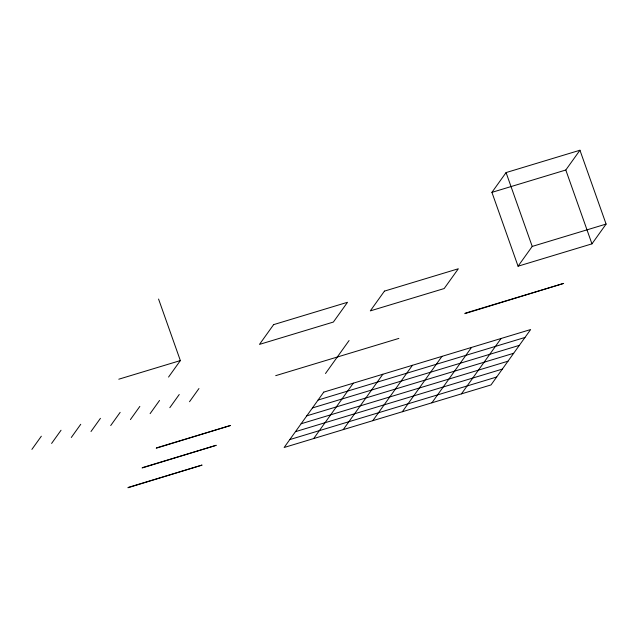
<?xml version="1.0" encoding="UTF-8"?>
<svg xmlns="http://www.w3.org/2000/svg" width="638" height="638" viewBox="0 0 638 638"><rect width="100%" height="100%" fill="white"/><g stroke="black" fill="none" stroke-linecap="round" stroke-linejoin="round"><path stroke-width="0.96" d="M31.9 449.391L41.334 436.209M51.598 443.434L61.033 430.251M71.304 437.477L80.739 424.286M91.003 431.511L100.437 418.329M110.709 425.554L120.143 412.371M130.407 419.597L139.842 406.414M168.56 377.066L180.355 360.582L158.567 299.055M150.113 413.639L159.548 400.457M169.812 407.682L179.246 394.499M189.518 401.725L198.952 388.534M325.492 373.517L349.074 340.548M313.689 438.553L353.308 383.183M491.922 192.357L506.07 172.579L579.95 150.241L606.1 224.074L591.952 243.852L518.064 266.198L491.922 192.357L565.802 170.011L579.95 150.241M343.244 429.613L382.864 374.243M372.799 420.681L412.419 365.303M402.347 411.741L441.975 356.363M518.064 266.198L532.22 246.42L606.1 224.074M431.902 402.801L471.522 347.431M461.457 393.861L501.077 338.491M464.823 313.657L563.649 283.408L465.142 313.202M156.262 448.211L230.382 425.522L156.501 447.868M142.114 467.989L216.234 445.3L142.346 467.646M127.959 487.759L202.079 465.078L128.198 487.424M118.788 379.203L180.355 360.582M275.712 375.654L398.854 338.411M318.099 400.026L524.97 337.462M312.437 407.937L519.308 345.373M306.774 415.848L513.654 353.285M301.12 423.76L507.992 361.196M295.458 431.671L502.329 369.107M289.796 439.582L496.667 377.018M565.802 170.011L591.952 243.852M506.07 172.579L532.22 246.42M273.63 324.63L259.475 344.4L333.363 322.062L347.511 302.284L273.63 324.63M384.451 291.111L370.303 310.889L444.184 288.543L458.331 268.765L384.451 291.111M323.761 392.115L284.133 447.493L491.013 384.929L530.633 329.551L323.761 392.115"/></g></svg>
